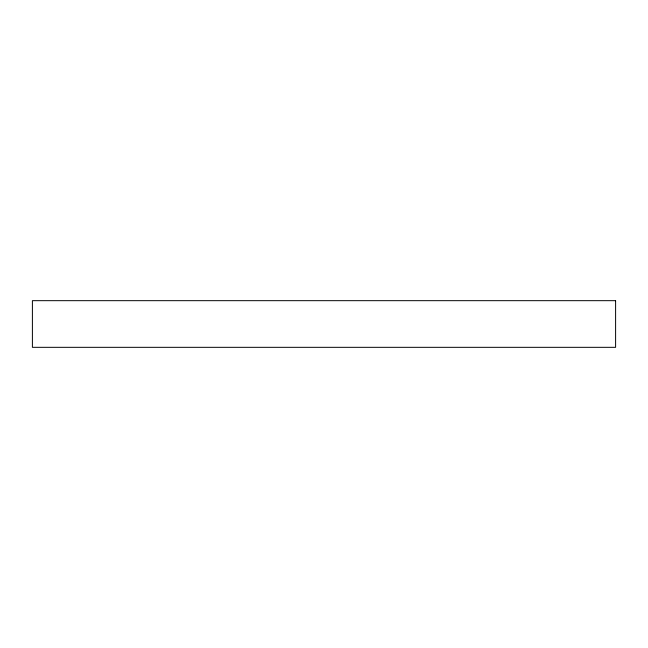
<?xml version="1.0" encoding="UTF-8"?>
<svg xmlns="http://www.w3.org/2000/svg" width="648" height="648" viewBox="0 0 648 648"><rect width="100%" height="100%" fill="white"/><g stroke="black" fill="none" stroke-linecap="round" stroke-linejoin="round"><path stroke-width="0.97" d="M615.6 300.672L32.4 300.672L32.4 347.328L615.6 347.328L615.6 300.672"/></g></svg>
